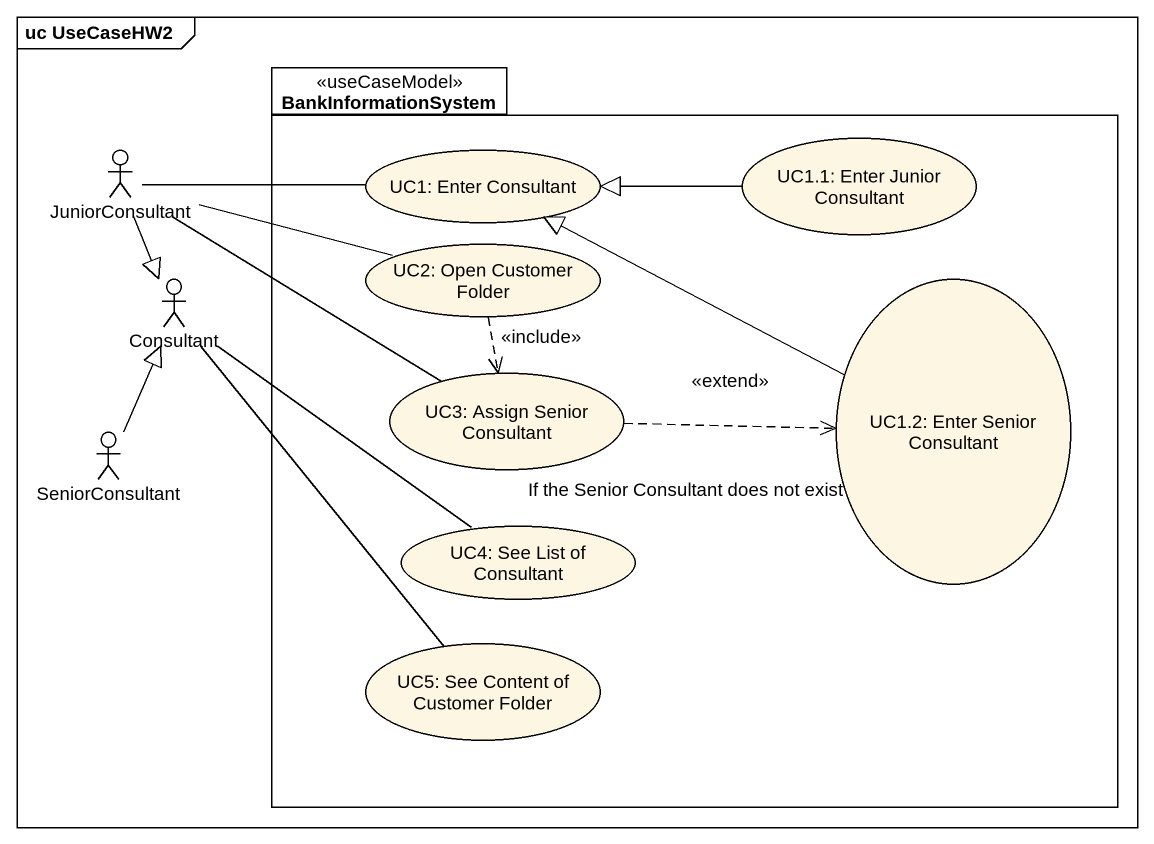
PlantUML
@startuml
mainframe uc UseCaseHW2
package BankInformationSystem <<useCaseModel>> {
  usecase "UC1: Enter Consultant" as UC1_Enter_Consultant
  usecase "UC1.1: Enter Junior Consultant" as UC1_1_Enter_Junior
  usecase "UC2: Open Customer Folder" as UC2_Open_Customer_Folder
  usecase "UC1.2: Enter Senior Consultant" as UC1_2_Enter_Senior
  usecase "UC3: Assign Senior Consultant" as UC3_Assign_Senior_Consultant
  usecase "UC4: See List of Consultant" as UC4_See_List_of_Consultant
  usecase "UC5: See Content of Customer Folder" as UC5_See_Content_of_Customer
}
actor JuniorConsultant
actor Consultant
actor SeniorConsultant
JuniorConsultant -right- UC1_Enter_Consultant
JuniorConsultant --|> Consultant
JuniorConsultant -right- UC2_Open_Customer_Folder
JuniorConsultant -- UC3_Assign_Senior_Consultant
UC1_1_Enter_Junior -left-|> UC1_Enter_Consultant
Consultant -- UC4_See_List_of_Consultant
Consultant -- UC5_See_Content_of_Customer
UC2_Open_Customer_Folder ..> UC3_Assign_Senior_Consultant : <<include>>
UC1_2_Enter_Senior -left-|> UC1_Enter_Consultant
SeniorConsultant -up-|> Consultant
UC3_Assign_Senior_Consultant .right.> UC1_2_Enter_Senior : <<extend>>\nIf the Senior Consultant does not exist
@enduml
